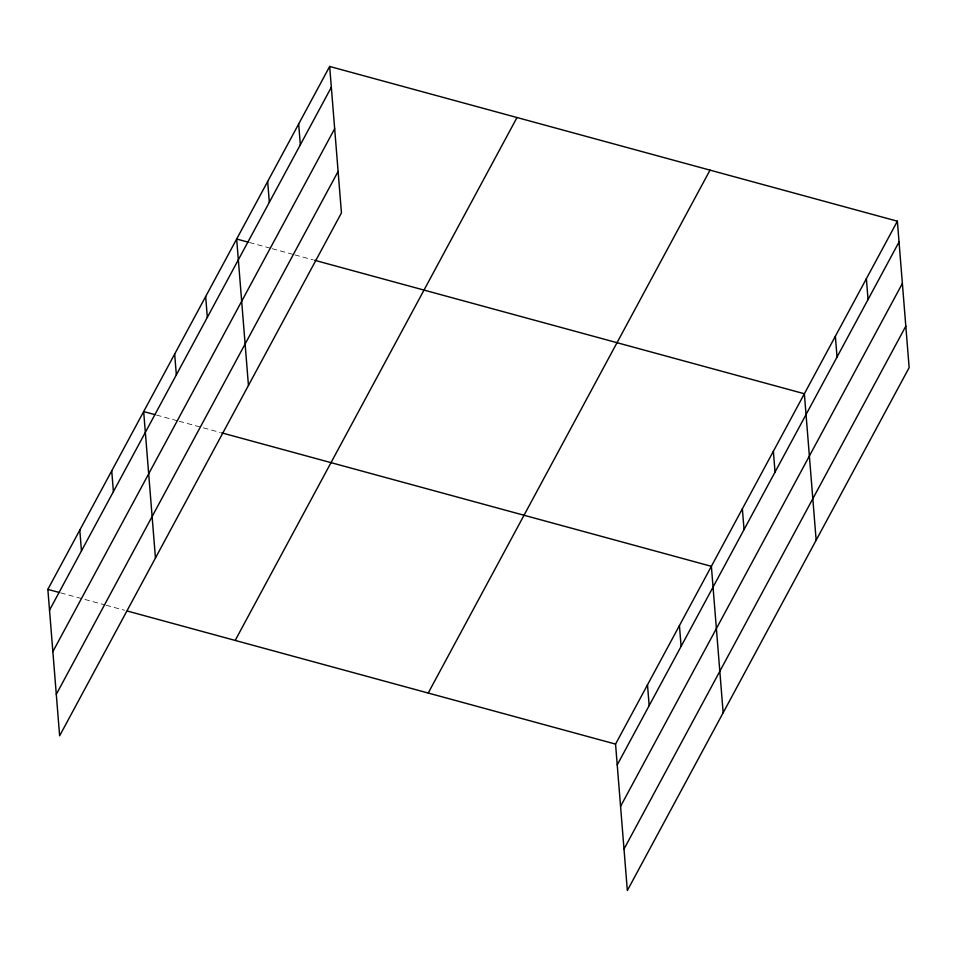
<?xml version="1.0" encoding="UTF-8"?>
<svg xmlns="http://www.w3.org/2000/svg" width="957" height="957" viewBox="0 0 957 957"><rect width="100%" height="100%" fill="white"/><g stroke="black" fill="none" stroke-linecap="round" stroke-linejoin="round"><path stroke-width="0.72" stroke-dasharray="4.79 3.59" d="M249.442 242.504L270.723 248.306M272.147 248.688L293.428 254.49M294.852 254.885L313.298 259.909M156.434 415.063L177.727 420.865M179.15 421.247L220.301 432.468M60.626 592.85L104.624 604.836M106.036 605.231L124.494 610.255"/><path stroke-width="1.44" d="M329.663 66.464L341.446 212.897L59.633 735.801L47.85 589.368L329.663 66.464L897.367 221.199L909.15 367.632L627.337 890.536L615.554 744.103L897.367 221.199M49.525 610.159L331.337 87.254M52.862 651.621L334.663 128.716M56.296 694.339L338.108 171.435M235.195 640.436L517.007 117.52M428.21 693.047L710.022 170.131M617.229 764.894L899.042 241.989M620.567 806.356L902.379 283.451M624 849.074L905.812 326.17M248.019 242.109L236.666 239.023L248.449 385.456M314.721 260.292L804.37 393.758L816.154 540.191M155.022 414.668L143.67 411.582L155.453 558.015M221.725 432.851L711.374 566.317L723.157 712.75M47.85 589.368L59.202 592.467M127.329 611.033L615.554 744.103M866.372 278.714L868.047 299.505M835.365 336.242L837.04 357.021M773.376 451.273L775.038 472.064M742.369 508.801L744.044 529.592M679.434 625.579L681.109 646.37M647.494 684.841L649.169 705.632M298.656 123.979L300.331 144.77M267.661 181.495L269.336 202.286M205.659 296.538L207.334 317.329M174.664 354.054L176.339 374.845M111.73 470.844L113.404 491.635M79.79 530.106L81.465 550.897"/></g></svg>
